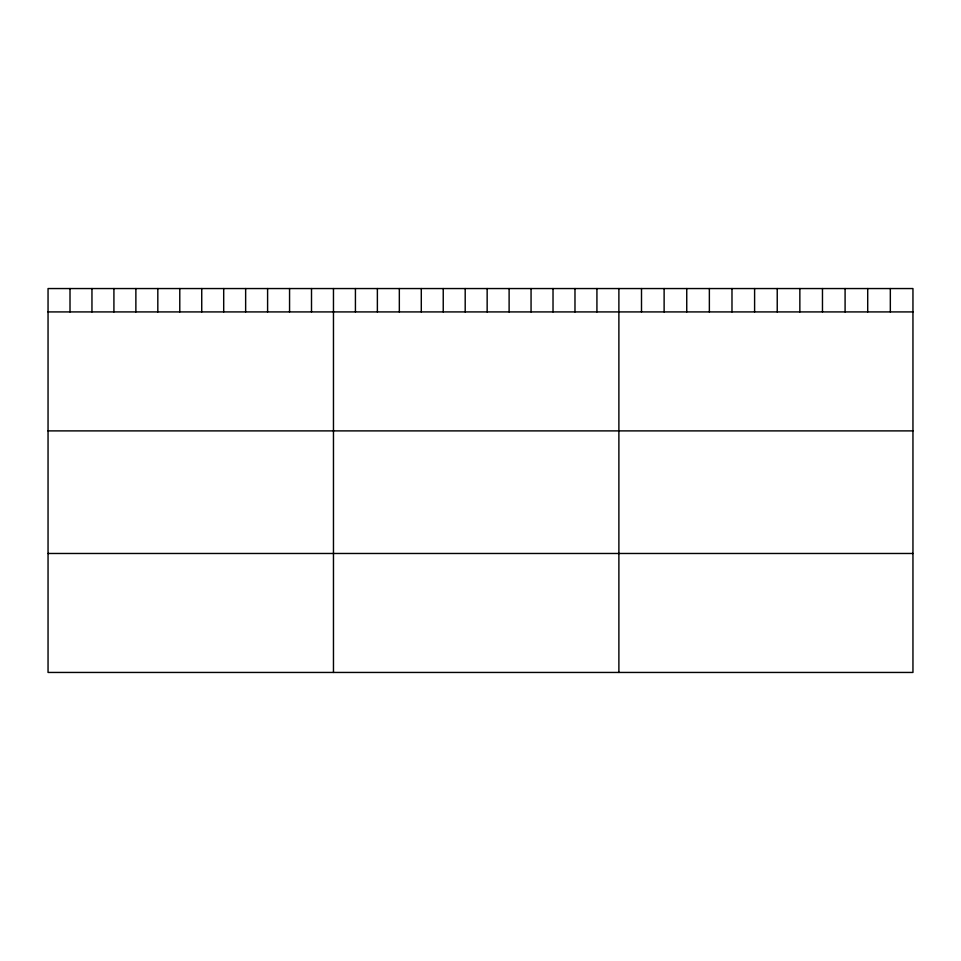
<?xml version="1.0" encoding="UTF-8"?>
<svg xmlns="http://www.w3.org/2000/svg" width="961" height="961" viewBox="0 0 961 961"><rect width="100%" height="100%" fill="white"/><g stroke="black" fill="none" stroke-linecap="round" stroke-linejoin="round"><path stroke-width="1.44" d="M912.95 311.917L912.95 672.448L48.05 672.448L48.05 288.552L912.95 288.552L912.95 311.917L48.05 311.917M48.05 430.888L912.95 430.888M48.05 553.476L912.95 553.476M890.33 288.552L890.33 311.917M867.711 288.552L867.711 311.917M845.091 288.552L845.091 311.917M822.472 288.552L822.472 311.917M799.852 288.552L799.852 311.917M777.233 288.552L777.233 311.917M754.601 288.552L754.601 311.917M731.982 288.552L731.982 311.917M709.362 288.552L709.362 311.917M686.743 288.552L686.743 311.917M664.123 288.552L664.123 311.917M641.504 288.552L641.504 311.917M618.884 288.552L618.884 672.448M596.925 288.552L596.925 311.917M574.978 288.552L574.978 311.917M553.019 288.552L553.019 311.917M531.061 288.552L531.061 311.917M509.114 288.552L509.114 311.917M487.155 288.552L487.155 311.917M465.196 288.552L465.196 311.917M443.237 288.552L443.237 311.917M421.29 288.552L421.29 311.917M399.332 288.552L399.332 311.917M377.373 288.552L377.373 311.917M355.426 288.552L355.426 311.917M333.467 288.552L333.467 672.448M311.508 288.552L311.508 311.917M289.561 288.552L289.561 311.917M267.602 288.552L267.602 311.917M245.644 288.552L245.644 311.917M223.697 288.552L223.697 311.917M201.738 288.552L201.738 311.917M179.779 288.552L179.779 311.917M157.82 288.552L157.82 311.917M135.873 288.552L135.873 311.917M113.915 288.552L113.915 311.917M91.956 288.552L91.956 311.917M70.009 288.552L70.009 311.917"/></g></svg>
